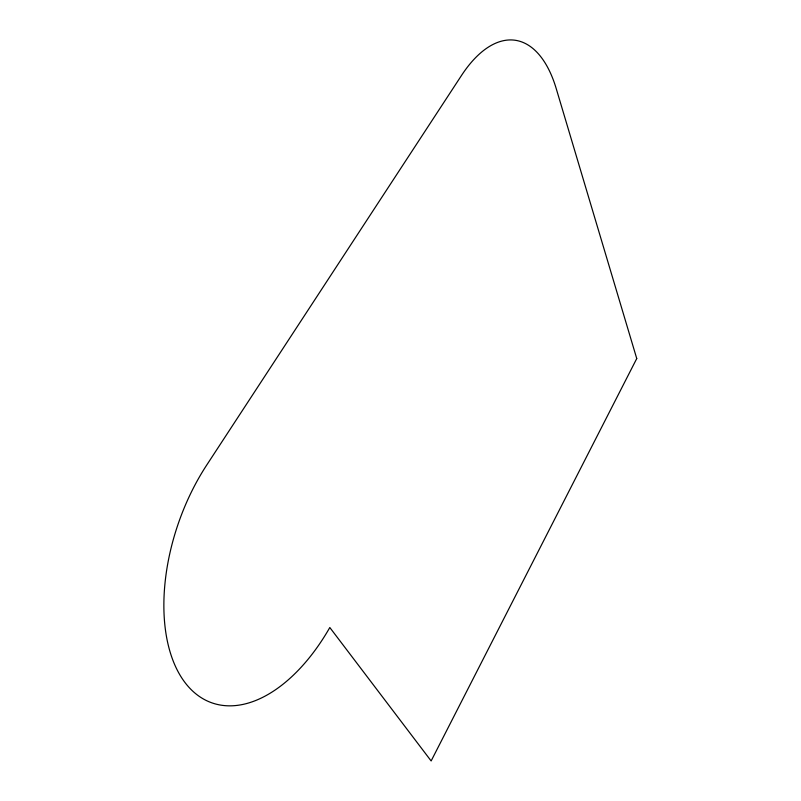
<?xml version="1.0" encoding="UTF-8"?>
<svg xmlns="http://www.w3.org/2000/svg" width="801" height="801" viewBox="0 0 801 801"><rect width="100%" height="100%" fill="white"/><g stroke="black" fill="none" stroke-linecap="round" stroke-linejoin="round"><path stroke-width="1.2" d="M636.745 358.558L431.138 760.95L329.812 627.513A159.129 90.893 -70.8 0 1 184.961 682.492A159.129 90.893 -70.8 0 1 206.598 465.251L461.516 75.444A139.004 66.593 -81.5 0 1 556.254 88.701L636.745 358.558"/></g></svg>
